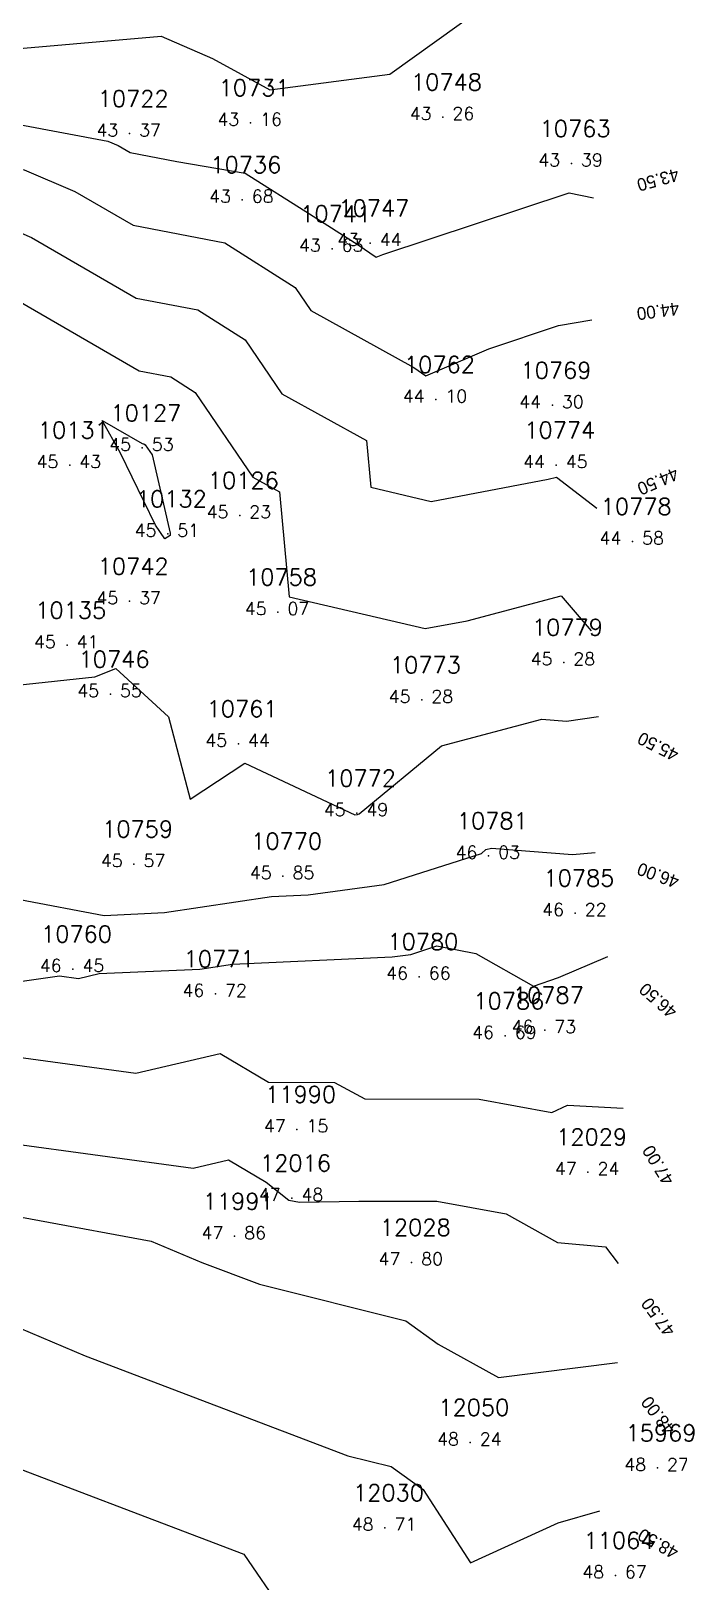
# Model space of a CAD drawing. Header units: millimetres. Extents: x 1412565 to 1412813, y 4931476 to 4931699.
# Drawn here: x 1412658.15 to 1412668.33, y 4931641.42 to 4931665.79 of the extents above; entities that cross this region are included whole.
import ezdxf
from ezdxf.enums import TextEntityAlignment as Align

# ---------------------------------------------------------------- set-up
doc = ezdxf.new("R2010")
doc.units = ezdxf.units.MM
for name, color, linetype in [('CIVIL', 50, 'Continuous'), ('CIVIL-DRAW', 80, 'Continuous'), ('CIVIL-NONAME', 130, 'Continuous'), ('CIVIL-TEXT', 240, 'Continuous'), ('CIVIL-Z', 50, 'Continuous'), ('Tcontours0', 7, 'Continuous'), ('Tcontours1', 7, 'Continuous'), ('Tcontours2', 7, 'Continuous')]:
    doc.layers.add(name, color=color, linetype=linetype)
doc.styles.add('CIVILCADMAIN', font='TXT.SHX')
doc.styles.add('MAVAT_HebTXT', font='hebtxt.shx')
doc.styles.get("Standard").update_dxf_attribs({"font": 'arial.ttf'})

# ---------------------------------------------------------------- blocks, each defined once
blk = doc.blocks.new('CIVIL-ZZ')
at = {"layer": 'CIVIL-DRAW'}
blk.add_point((0, 0), dxfattribs=at)
at = {"layer": 'CIVIL-NONAME'}
blk.add_attdef('NAME', text='', height=1.8, dxfattribs=at).set_placement((0, 2.1), align=Align.CENTER)
at = {"layer": 'CIVIL-TEXT', "flags": 8}
blk.add_attdef('TEXT', text='', height=2, dxfattribs=at).set_placement((0.2, -3.3), align=Align.CENTER)
at = {"layer": 'CIVIL-Z'}
blk.add_attdef('Z1', text='', height=1.6, dxfattribs=at).set_placement((-0.75, -0.225), align=Align.RIGHT)
blk.add_attdef('Z2', (0.75, -0.225), '', height=1.6, dxfattribs=at)

msp = doc.modelspace()

# ---------------------------------------------------------------- linework, layer by layer
at = {"layer": 'Tcontours0', "elevation": 45}
msp.add_lwpolyline([(1412640.968, 4931659.695), (1412643.797, 4931660.069), (1412645.088, 4931660.705), (1412646.611, 4931660.906), (1412647.96, 4931661.15), (1412650.195, 4931660.471), (1412651.088, 4931660.227), (1412652.96, 4931659.197), (1412654.285, 4931659.921), (1412655.948, 4931661.569), (1412656.365, 4931662.304), (1412657.481, 4931661.824), (1412659.851, 4931660.452), (1412660.35, 4931660.357), (1412660.731, 4931660.113), (1412661.638, 4931658.782), (1412662.057, 4931658.55), (1412662.209, 4931656.901), (1412664.342, 4931656.4), (1412665.002, 4931656.525), (1412666.48, 4931656.916), (1412666.95, 4931656.367)], dxfattribs=at)
at = {"layer": 'Tcontours1'}
for points, elevation in [([(1412637.64, 4931665.952), (1412642.434, 4931665.693), (1412643.704, 4931666.086), (1412645.231, 4931665.786), (1412649.925, 4931665.164), (1412650.048, 4931665.165), (1412650.151, 4931665.161), (1412652.323, 4931665.163), (1412653.697, 4931666.114), (1412655.177, 4931665.303), (1412655.699, 4931665.449), (1412656.167, 4931665.36), (1412660.196, 4931665.709), (1412661.005, 4931665.36), (1412661.902, 4931664.869), (1412663.786, 4931665.113), (1412665.229, 4931666.148)], 43), ([(1412638.521, 4931662.678), (1412643.543, 4931662.445), (1412644.545, 4931662.578), (1412645.355, 4931662.976), (1412647.911, 4931663.381), (1412649.887, 4931662.589), (1412651.35, 4931662.144), (1412652.001, 4931661.967), (1412652.515, 4931662.202), (1412654.293, 4931663.579), (1412655.88, 4931664.02), (1412658.044, 4931663.613), (1412658.842, 4931663.269), (1412659.758, 4931662.739), (1412661.198, 4931662.465), (1412662.3, 4931661.76), (1412662.545, 4931661.401), (1412664.163, 4931660.504), (1412664.354, 4931660.373), (1412665.342, 4931660.8), (1412666.439, 4931661.163), (1412666.959, 4931661.251)], 44), ([(1412657.977, 4931652.145), (1412659.301, 4931651.894), (1412660.249, 4931651.937), (1412661.927, 4931652.191), (1412662.506, 4931652.217), (1412663.697, 4931652.38), (1412665.225, 4931652.867), (1412665.298, 4931652.928), (1412665.387, 4931652.952), (1412666.658, 4931652.852), (1412667.014, 4931652.882)], 46), ([(1412641.295, 4931649.316), (1412642.459, 4931649.692), (1412643.162, 4931649.668), (1412644.837, 4931649.509), (1412646.357, 4931649.859), (1412647.376, 4931650.126), (1412648.467, 4931649.726), (1412648.609, 4931649.707), (1412650.349, 4931649.863), (1412651.092, 4931650.013), (1412653.566, 4931649.695), (1412655.084, 4931649.714), (1412655.655, 4931649.742), (1412656.495, 4931649.862), (1412659.801, 4931649.412), (1412661.124, 4931649.724), (1412661.883, 4931649.273), (1412662.918, 4931649.265), (1412663.396, 4931649.009), (1412665.189, 4931649.006), (1412666.333, 4931648.794), (1412666.58, 4931648.909), (1412667.453, 4931648.863)], 47), ([(1412640.559, 4931647.114), (1412642.38, 4931647.703), (1412643.69, 4931647.657), (1412644.38, 4931647.592), (1412647.308, 4931648.265), (1412647.448, 4931648.302), (1412647.599, 4931648.247), (1412649.269, 4931648.028), (1412650.301, 4931647.87), (1412650.468, 4931647.819), (1412650.775, 4931647.885), (1412650.9, 4931647.937), (1412651.871, 4931648.133), (1412652.333, 4931648.073), (1412652.844, 4931648.079), (1412653.412, 4931647.981), (1412654.774, 4931647.749), (1412660.042, 4931646.776), (1412660.837, 4931646.439), (1412661.739, 4931646.096), (1412664.038, 4931645.524), (1412664.548, 4931645.154), (1412665.494, 4931644.63), (1412667.363, 4931644.867)], 48), ([(1412641.23, 4931644.564), (1412643.959, 4931644.801), (1412644.202, 4931644.817), (1412644.846, 4931645.11), (1412646.078, 4931645.159), (1412646.33, 4931645.136), (1412648.768, 4931644.412), (1412649.193, 4931645.537), (1412649.743, 4931646.036), (1412651.145, 4931645.604), (1412651.391, 4931645.657), (1412651.9, 4931645.605), (1412652.744, 4931645.185), (1412653.973, 4931644.86), (1412657.173, 4931643.502), (1412661.497, 4931641.856), (1412662.701, 4931640.092)], 49)]:
    msp.add_lwpolyline(points, dxfattribs=dict(at, elevation=elevation))
at = {"layer": 'Tcontours2'}
for points, elevation in [([(1412637.684, 4931664.334), (1412642.437, 4931664.113), (1412643.992, 4931664.029), (1412644.404, 4931664.156), (1412644.899, 4931664.059), (1412646.55, 4931663.84), (1412649.009, 4931664.229), (1412651.242, 4931663.335), (1412652.093, 4931663.325), (1412652.578, 4931663.547), (1412653.171, 4931664.006), (1412655.79, 4931664.734), (1412659.358, 4931664.063), (1412659.523, 4931663.992), (1412659.712, 4931663.883), (1412660.442, 4931663.744), (1412661.515, 4931663.559), (1412662.526, 4931662.918), (1412663.291, 4931662.432), (1412663.574, 4931662.236), (1412663.68, 4931662.282), (1412666.604, 4931663.251), (1412666.988, 4931663.172)], 43.5), ([(1412641.241, 4931660.936), (1412644.171, 4931661.323), (1412646.538, 4931662.489), (1412646.812, 4931662.532), (1412647.024, 4931662.447), (1412650.773, 4931661.307), (1412652.441, 4931660.852), (1412652.451, 4931660.857), (1412655.414, 4931663.151), (1412655.971, 4931663.306), (1412656.73, 4931663.163), (1412658.162, 4931662.547), (1412659.805, 4931661.596), (1412660.774, 4931661.411), (1412661.515, 4931660.937), (1412662.092, 4931660.092), (1412663.42, 4931659.356), (1412663.487, 4931658.623), (1412664.435, 4931658.4), (1412666.273, 4931658.748), (1412666.407, 4931658.783), (1412667.039, 4931658.293)], 44.5), ([(1412659.268, 4931659.673), (1412659.897, 4931659.309), (1412659.925, 4931659.303), (1412659.947, 4931659.289), (1412660.053, 4931659.134), (1412660.34, 4931657.9), (1412660.339, 4931657.862), (1412660.257, 4931657.814), (1412660.108, 4931658.025), (1412659.558, 4931659.159), (1412659.268, 4931659.673)], 45.5), ([(1412657.936, 4931655.51), (1412659.157, 4931655.645), (1412659.483, 4931655.776), (1412660.314, 4931655.015), (1412660.653, 4931653.718), (1412661.512, 4931654.286), (1412663.238, 4931653.473), (1412663.278, 4931653.478), (1412663.308, 4931653.488), (1412664.598, 4931654.561), (1412666.174, 4931654.978), (1412666.562, 4931654.948), (1412667.063, 4931655.018)], 45.5), ([(1412656.146, 4931650.593), (1412658.6, 4931650.942), (1412658.9, 4931650.901), (1412659.225, 4931650.978), (1412660.805, 4931651.05), (1412661.318, 4931651.128), (1412663.827, 4931651.242), (1412664.116, 4931651.281), (1412664.527, 4931651.413), (1412665.141, 4931651.294), (1412666.045, 4931650.78), (1412666.436, 4931650.92), (1412667.21, 4931651.248)], 46.5), ([(1412657.78, 4931648.32), (1412660.701, 4931647.922), (1412661.255, 4931648.053), (1412661.847, 4931647.702), (1412662.203, 4931647.418), (1412662.368, 4931647.387), (1412663.299, 4931647.405), (1412664.527, 4931647.402), (1412665.614, 4931647.201), (1412666.419, 4931646.755), (1412667.175, 4931646.686), (1412667.373, 4931646.421)], 47.5), ([(1412640.433, 4931646.044), (1412641.943, 4931646.58), (1412642.341, 4931646.708), (1412643.954, 4931646.652), (1412644.151, 4931646.633), (1412645.319, 4931646.902), (1412646.072, 4931646.674), (1412647.163, 4931646.576), (1412647.666, 4931646.426), (1412647.805, 4931646.792), (1412648.249, 4931647.259), (1412649.806, 4931647.019), (1412650.807, 4931646.711), (1412652.17, 4931647.007), (1412653.141, 4931646.907), (1412654.351, 4931646.701), (1412655.371, 4931646.513), (1412659.005, 4931644.97), (1412663.127, 4931643.402), (1412663.807, 4931643.232), (1412664.309, 4931642.869), (1412665.055, 4931641.716), (1412666.429, 4931642.346), (1412667.086, 4931642.535)], 48.5)]:
    msp.add_lwpolyline(points, dxfattribs=dict(at, elevation=elevation))

# ---------------------------------------------------------------- block references
at = {"layer": 'CIVIL'}
ref = msp.add_blockref('CIVIL-ZZ', (1412664.62, 4931664.44, 43.26), dxfattribs=dict(at, xscale=0.2, yscale=0.2))
ref.add_attrib('Z2', '26', (1412664.77, 4931664.395), dxfattribs={"layer": 'CIVIL-Z', "height": 0.2, "style": 'CIVILCADMAIN'})
ref.add_attrib('Z1', '43', (1412664.1, 4931664.395), dxfattribs={"layer": 'CIVIL-Z', "height": 0.2, "style": 'CIVILCADMAIN'})
ref.add_attrib('NAME', '10748', (1412664.12, 4931664.86), dxfattribs={"layer": 'CIVIL-NONAME', "height": 0.26, "style": 'CIVILCADMAIN'})
ref = msp.add_blockref('CIVIL-ZZ', (1412659.7, 4931664.18, 43.37), dxfattribs=dict(at, xscale=0.2, yscale=0.2))
ref.add_attrib('Z2', '37', (1412659.85, 4931664.135), dxfattribs={"layer": 'CIVIL-Z', "height": 0.2, "style": 'CIVILCADMAIN'})
ref.add_attrib('Z1', '43', (1412659.18, 4931664.135), dxfattribs={"layer": 'CIVIL-Z', "height": 0.2, "style": 'CIVILCADMAIN'})
ref.add_attrib('NAME', '10722', (1412659.2, 4931664.6), dxfattribs={"layer": 'CIVIL-NONAME', "height": 0.26, "style": 'CIVILCADMAIN'})
ref = msp.add_blockref('CIVIL-ZZ', (1412661.6, 4931664.35, 43.16), dxfattribs=dict(at, xscale=0.2, yscale=0.2))
ref.add_attrib('Z2', '16', (1412661.75, 4931664.305), dxfattribs={"layer": 'CIVIL-Z', "height": 0.2, "style": 'CIVILCADMAIN'})
ref.add_attrib('Z1', '43', (1412661.08, 4931664.305), dxfattribs={"layer": 'CIVIL-Z', "height": 0.2, "style": 'CIVILCADMAIN'})
ref.add_attrib('NAME', '10731', (1412661.1, 4931664.77), dxfattribs={"layer": 'CIVIL-NONAME', "height": 0.26, "style": 'CIVILCADMAIN'})
ref = msp.add_blockref('CIVIL-ZZ', (1412666.64, 4931663.71, 43.39), dxfattribs=dict(at, xscale=0.2, yscale=0.2))
ref.add_attrib('Z2', '39', (1412666.79, 4931663.665), dxfattribs={"layer": 'CIVIL-Z', "height": 0.2, "style": 'CIVILCADMAIN'})
ref.add_attrib('Z1', '43', (1412666.12, 4931663.665), dxfattribs={"layer": 'CIVIL-Z', "height": 0.2, "style": 'CIVILCADMAIN'})
ref.add_attrib('NAME', '10763', (1412666.14, 4931664.13), dxfattribs={"layer": 'CIVIL-NONAME', "height": 0.26, "style": 'CIVILCADMAIN'})
ref = msp.add_blockref('CIVIL-ZZ', (1412661.47, 4931663.14, 43.68), dxfattribs=dict(at, xscale=0.2, yscale=0.2))
ref.add_attrib('Z2', '68', (1412661.62, 4931663.095), dxfattribs={"layer": 'CIVIL-Z', "height": 0.2, "style": 'CIVILCADMAIN'})
ref.add_attrib('Z1', '43', (1412660.95, 4931663.095), dxfattribs={"layer": 'CIVIL-Z', "height": 0.2, "style": 'CIVILCADMAIN'})
ref.add_attrib('NAME', '10736', (1412660.97, 4931663.56), dxfattribs={"layer": 'CIVIL-NONAME', "height": 0.26, "style": 'CIVILCADMAIN'})
ref = msp.add_blockref('CIVIL-ZZ', (1412663.48, 4931662.46, 43.44), dxfattribs=dict(at, xscale=0.2, yscale=0.2))
ref.add_attrib('Z2', '44', (1412663.63, 4931662.415), dxfattribs={"layer": 'CIVIL-Z', "height": 0.2, "style": 'CIVILCADMAIN'})
ref.add_attrib('Z1', '43', (1412662.96, 4931662.415), dxfattribs={"layer": 'CIVIL-Z', "height": 0.2, "style": 'CIVILCADMAIN'})
ref.add_attrib('NAME', '10747', (1412662.98, 4931662.88), dxfattribs={"layer": 'CIVIL-NONAME', "height": 0.26, "style": 'CIVILCADMAIN'})
ref = msp.add_blockref('CIVIL-ZZ', (1412662.88, 4931662.37, 43.63), dxfattribs=dict(at, xscale=0.2, yscale=0.2))
ref.add_attrib('Z2', '63', (1412663.03, 4931662.325), dxfattribs={"layer": 'CIVIL-Z', "height": 0.2, "style": 'CIVILCADMAIN'})
ref.add_attrib('Z1', '43', (1412662.36, 4931662.325), dxfattribs={"layer": 'CIVIL-Z', "height": 0.2, "style": 'CIVILCADMAIN'})
ref.add_attrib('NAME', '10741', (1412662.38, 4931662.79), dxfattribs={"layer": 'CIVIL-NONAME', "height": 0.26, "style": 'CIVILCADMAIN'})
ref = msp.add_blockref('CIVIL-ZZ', (1412664.51, 4931660, 44.1), dxfattribs=dict(at, xscale=0.2, yscale=0.2))
ref.add_attrib('Z2', '10', (1412664.66, 4931659.955), dxfattribs={"layer": 'CIVIL-Z', "height": 0.2, "style": 'CIVILCADMAIN'})
ref.add_attrib('Z1', '44', (1412663.99, 4931659.955), dxfattribs={"layer": 'CIVIL-Z', "height": 0.2, "style": 'CIVILCADMAIN'})
ref.add_attrib('NAME', '10762', (1412664.01, 4931660.42), dxfattribs={"layer": 'CIVIL-NONAME', "height": 0.26, "style": 'CIVILCADMAIN'})
ref = msp.add_blockref('CIVIL-ZZ', (1412666.34, 4931659.91, 44.3), dxfattribs=dict(at, xscale=0.2, yscale=0.2))
ref.add_attrib('Z2', '30', (1412666.49, 4931659.865), dxfattribs={"layer": 'CIVIL-Z', "height": 0.2, "style": 'CIVILCADMAIN'})
ref.add_attrib('Z1', '44', (1412665.82, 4931659.865), dxfattribs={"layer": 'CIVIL-Z', "height": 0.2, "style": 'CIVILCADMAIN'})
ref.add_attrib('NAME', '10769', (1412665.84, 4931660.33), dxfattribs={"layer": 'CIVIL-NONAME', "height": 0.26, "style": 'CIVILCADMAIN'})
ref = msp.add_blockref('CIVIL-ZZ', (1412659.9, 4931659.24, 45.53), dxfattribs=dict(at, xscale=0.2, yscale=0.2))
ref.add_attrib('Z2', '53', (1412660.05, 4931659.195), dxfattribs={"layer": 'CIVIL-Z', "height": 0.2, "style": 'CIVILCADMAIN'})
ref.add_attrib('Z1', '45', (1412659.38, 4931659.195), dxfattribs={"layer": 'CIVIL-Z', "height": 0.2, "style": 'CIVILCADMAIN'})
ref.add_attrib('NAME', '10127', (1412659.4, 4931659.66), dxfattribs={"layer": 'CIVIL-NONAME', "height": 0.26, "style": 'CIVILCADMAIN'})
ref = msp.add_blockref('CIVIL-ZZ', (1412658.76, 4931658.97, 45.43), dxfattribs=dict(at, xscale=0.2, yscale=0.2))
ref.add_attrib('Z2', '43', (1412658.91, 4931658.925), dxfattribs={"layer": 'CIVIL-Z', "height": 0.2, "style": 'CIVILCADMAIN'})
ref.add_attrib('Z1', '45', (1412658.24, 4931658.925), dxfattribs={"layer": 'CIVIL-Z', "height": 0.2, "style": 'CIVILCADMAIN'})
ref.add_attrib('NAME', '10131', (1412658.26, 4931659.39), dxfattribs={"layer": 'CIVIL-NONAME', "height": 0.26, "style": 'CIVILCADMAIN'})
ref = msp.add_blockref('CIVIL-ZZ', (1412666.4, 4931658.97, 44.45), dxfattribs=dict(at, xscale=0.2, yscale=0.2))
ref.add_attrib('Z2', '45', (1412666.55, 4931658.925), dxfattribs={"layer": 'CIVIL-Z', "height": 0.2, "style": 'CIVILCADMAIN'})
ref.add_attrib('Z1', '44', (1412665.88, 4931658.925), dxfattribs={"layer": 'CIVIL-Z', "height": 0.2, "style": 'CIVILCADMAIN'})
ref.add_attrib('NAME', '10774', (1412665.9, 4931659.39), dxfattribs={"layer": 'CIVIL-NONAME', "height": 0.26, "style": 'CIVILCADMAIN'})
ref = msp.add_blockref('CIVIL-ZZ', (1412661.43, 4931658.18, 45.23), dxfattribs=dict(at, xscale=0.2, yscale=0.2))
ref.add_attrib('Z2', '23', (1412661.58, 4931658.135), dxfattribs={"layer": 'CIVIL-Z', "height": 0.2, "style": 'CIVILCADMAIN'})
ref.add_attrib('Z1', '45', (1412660.91, 4931658.135), dxfattribs={"layer": 'CIVIL-Z', "height": 0.2, "style": 'CIVILCADMAIN'})
ref.add_attrib('NAME', '10126', (1412660.93, 4931658.6), dxfattribs={"layer": 'CIVIL-NONAME', "height": 0.26, "style": 'CIVILCADMAIN'})
ref = msp.add_blockref('CIVIL-ZZ', (1412660.3, 4931657.89, 45.51), dxfattribs=dict(at, xscale=0.2, yscale=0.2))
ref.add_attrib('Z2', '51', (1412660.45, 4931657.845), dxfattribs={"layer": 'CIVIL-Z', "height": 0.2, "style": 'CIVILCADMAIN'})
ref.add_attrib('Z1', '45', (1412659.78, 4931657.845), dxfattribs={"layer": 'CIVIL-Z', "height": 0.2, "style": 'CIVILCADMAIN'})
ref.add_attrib('NAME', '10132', (1412659.8, 4931658.31), dxfattribs={"layer": 'CIVIL-NONAME', "height": 0.26, "style": 'CIVILCADMAIN'})
ref = msp.add_blockref('CIVIL-ZZ', (1412667.6, 4931657.77, 44.58), dxfattribs=dict(at, xscale=0.2, yscale=0.2))
ref.add_attrib('Z2', '58', (1412667.75, 4931657.725), dxfattribs={"layer": 'CIVIL-Z', "height": 0.2, "style": 'CIVILCADMAIN'})
ref.add_attrib('Z1', '44', (1412667.08, 4931657.725), dxfattribs={"layer": 'CIVIL-Z', "height": 0.2, "style": 'CIVILCADMAIN'})
ref.add_attrib('NAME', '10778', (1412667.1, 4931658.19), dxfattribs={"layer": 'CIVIL-NONAME', "height": 0.26, "style": 'CIVILCADMAIN'})
ref = msp.add_blockref('CIVIL-ZZ', (1412659.7, 4931656.83, 45.37), dxfattribs=dict(at, xscale=0.2, yscale=0.2))
ref.add_attrib('Z2', '37', (1412659.85, 4931656.785), dxfattribs={"layer": 'CIVIL-Z', "height": 0.2, "style": 'CIVILCADMAIN'})
ref.add_attrib('Z1', '45', (1412659.18, 4931656.785), dxfattribs={"layer": 'CIVIL-Z', "height": 0.2, "style": 'CIVILCADMAIN'})
ref.add_attrib('NAME', '10742', (1412659.2, 4931657.25), dxfattribs={"layer": 'CIVIL-NONAME', "height": 0.26, "style": 'CIVILCADMAIN'})
ref = msp.add_blockref('CIVIL-ZZ', (1412662.03, 4931656.66, 45.07), dxfattribs=dict(at, xscale=0.2, yscale=0.2))
ref.add_attrib('Z2', '07', (1412662.18, 4931656.615), dxfattribs={"layer": 'CIVIL-Z', "height": 0.2, "style": 'CIVILCADMAIN'})
ref.add_attrib('Z1', '45', (1412661.51, 4931656.615), dxfattribs={"layer": 'CIVIL-Z', "height": 0.2, "style": 'CIVILCADMAIN'})
ref.add_attrib('NAME', '10758', (1412661.53, 4931657.08), dxfattribs={"layer": 'CIVIL-NONAME', "height": 0.26, "style": 'CIVILCADMAIN'})
ref = msp.add_blockref('CIVIL-ZZ', (1412658.72, 4931656.14, 45.41), dxfattribs=dict(at, xscale=0.2, yscale=0.2))
ref.add_attrib('Z2', '41', (1412658.87, 4931656.095), dxfattribs={"layer": 'CIVIL-Z', "height": 0.2, "style": 'CIVILCADMAIN'})
ref.add_attrib('Z1', '45', (1412658.2, 4931656.095), dxfattribs={"layer": 'CIVIL-Z', "height": 0.2, "style": 'CIVILCADMAIN'})
ref.add_attrib('NAME', '10135', (1412658.22, 4931656.56), dxfattribs={"layer": 'CIVIL-NONAME', "height": 0.26, "style": 'CIVILCADMAIN'})
ref = msp.add_blockref('CIVIL-ZZ', (1412666.52, 4931655.87, 45.28), dxfattribs=dict(at, xscale=0.2, yscale=0.2))
ref.add_attrib('Z2', '28', (1412666.67, 4931655.825), dxfattribs={"layer": 'CIVIL-Z', "height": 0.2, "style": 'CIVILCADMAIN'})
ref.add_attrib('Z1', '45', (1412666, 4931655.825), dxfattribs={"layer": 'CIVIL-Z', "height": 0.2, "style": 'CIVILCADMAIN'})
ref.add_attrib('NAME', '10779', (1412666.02, 4931656.29), dxfattribs={"layer": 'CIVIL-NONAME', "height": 0.26, "style": 'CIVILCADMAIN'})
ref = msp.add_blockref('CIVIL-ZZ', (1412659.4, 4931655.37, 45.55), dxfattribs=dict(at, xscale=0.2, yscale=0.2))
ref.add_attrib('Z2', '55', (1412659.55, 4931655.325), dxfattribs={"layer": 'CIVIL-Z', "height": 0.2, "style": 'CIVILCADMAIN'})
ref.add_attrib('Z1', '45', (1412658.88, 4931655.325), dxfattribs={"layer": 'CIVIL-Z', "height": 0.2, "style": 'CIVILCADMAIN'})
ref.add_attrib('NAME', '10746', (1412658.9, 4931655.79), dxfattribs={"layer": 'CIVIL-NONAME', "height": 0.26, "style": 'CIVILCADMAIN'})
ref = msp.add_blockref('CIVIL-ZZ', (1412664.29, 4931655.28, 45.28), dxfattribs=dict(at, xscale=0.2, yscale=0.2))
ref.add_attrib('Z2', '28', (1412664.44, 4931655.235), dxfattribs={"layer": 'CIVIL-Z', "height": 0.2, "style": 'CIVILCADMAIN'})
ref.add_attrib('Z1', '45', (1412663.77, 4931655.235), dxfattribs={"layer": 'CIVIL-Z', "height": 0.2, "style": 'CIVILCADMAIN'})
ref.add_attrib('NAME', '10773', (1412663.79, 4931655.7), dxfattribs={"layer": 'CIVIL-NONAME', "height": 0.26, "style": 'CIVILCADMAIN'})
ref = msp.add_blockref('CIVIL-ZZ', (1412661.41, 4931654.59, 45.44), dxfattribs=dict(at, xscale=0.2, yscale=0.2))
ref.add_attrib('Z2', '44', (1412661.56, 4931654.545), dxfattribs={"layer": 'CIVIL-Z', "height": 0.2, "style": 'CIVILCADMAIN'})
ref.add_attrib('Z1', '45', (1412660.89, 4931654.545), dxfattribs={"layer": 'CIVIL-Z', "height": 0.2, "style": 'CIVILCADMAIN'})
ref.add_attrib('NAME', '10761', (1412660.91, 4931655.01), dxfattribs={"layer": 'CIVIL-NONAME', "height": 0.26, "style": 'CIVILCADMAIN'})
ref = msp.add_blockref('CIVIL-ZZ', (1412663.27, 4931653.5, 45.49), dxfattribs=dict(at, xscale=0.2, yscale=0.2))
ref.add_attrib('Z2', '49', (1412663.42, 4931653.455), dxfattribs={"layer": 'CIVIL-Z', "height": 0.2, "style": 'CIVILCADMAIN'})
ref.add_attrib('Z1', '45', (1412662.75, 4931653.455), dxfattribs={"layer": 'CIVIL-Z', "height": 0.2, "style": 'CIVILCADMAIN'})
ref.add_attrib('NAME', '10772', (1412662.77, 4931653.92), dxfattribs={"layer": 'CIVIL-NONAME', "height": 0.26, "style": 'CIVILCADMAIN'})
ref = msp.add_blockref('CIVIL-ZZ', (1412659.77, 4931652.7, 45.57), dxfattribs=dict(at, xscale=0.2, yscale=0.2))
ref.add_attrib('Z2', '57', (1412659.92, 4931652.655), dxfattribs={"layer": 'CIVIL-Z', "height": 0.2, "style": 'CIVILCADMAIN'})
ref.add_attrib('Z1', '45', (1412659.25, 4931652.655), dxfattribs={"layer": 'CIVIL-Z', "height": 0.2, "style": 'CIVILCADMAIN'})
ref.add_attrib('NAME', '10759', (1412659.27, 4931653.12), dxfattribs={"layer": 'CIVIL-NONAME', "height": 0.26, "style": 'CIVILCADMAIN'})
ref = msp.add_blockref('CIVIL-ZZ', (1412665.34, 4931652.83, 46.03), dxfattribs=dict(at, xscale=0.2, yscale=0.2))
ref.add_attrib('Z2', '03', (1412665.49, 4931652.785), dxfattribs={"layer": 'CIVIL-Z', "height": 0.2, "style": 'CIVILCADMAIN'})
ref.add_attrib('Z1', '46', (1412664.82, 4931652.785), dxfattribs={"layer": 'CIVIL-Z', "height": 0.2, "style": 'CIVILCADMAIN'})
ref.add_attrib('NAME', '10781', (1412664.84, 4931653.25), dxfattribs={"layer": 'CIVIL-NONAME', "height": 0.26, "style": 'CIVILCADMAIN'})
ref = msp.add_blockref('CIVIL-ZZ', (1412662.11, 4931652.51, 45.85), dxfattribs=dict(at, xscale=0.2, yscale=0.2))
ref.add_attrib('Z2', '85', (1412662.26, 4931652.465), dxfattribs={"layer": 'CIVIL-Z', "height": 0.2, "style": 'CIVILCADMAIN'})
ref.add_attrib('Z1', '45', (1412661.59, 4931652.465), dxfattribs={"layer": 'CIVIL-Z', "height": 0.2, "style": 'CIVILCADMAIN'})
ref.add_attrib('NAME', '10770', (1412661.61, 4931652.93), dxfattribs={"layer": 'CIVIL-NONAME', "height": 0.26, "style": 'CIVILCADMAIN'})
ref = msp.add_blockref('CIVIL-ZZ', (1412666.7, 4931651.93, 46.22), dxfattribs=dict(at, xscale=0.2, yscale=0.2))
ref.add_attrib('Z2', '22', (1412666.85, 4931651.885), dxfattribs={"layer": 'CIVIL-Z', "height": 0.2, "style": 'CIVILCADMAIN'})
ref.add_attrib('Z1', '46', (1412666.18, 4931651.885), dxfattribs={"layer": 'CIVIL-Z', "height": 0.2, "style": 'CIVILCADMAIN'})
ref.add_attrib('NAME', '10785', (1412666.2, 4931652.35), dxfattribs={"layer": 'CIVIL-NONAME', "height": 0.26, "style": 'CIVILCADMAIN'})
ref = msp.add_blockref('CIVIL-ZZ', (1412658.81, 4931651.05, 46.45), dxfattribs=dict(at, xscale=0.2, yscale=0.2))
ref.add_attrib('Z2', '45', (1412658.96, 4931651.005), dxfattribs={"layer": 'CIVIL-Z', "height": 0.2, "style": 'CIVILCADMAIN'})
ref.add_attrib('Z1', '46', (1412658.29, 4931651.005), dxfattribs={"layer": 'CIVIL-Z', "height": 0.2, "style": 'CIVILCADMAIN'})
ref.add_attrib('NAME', '10760', (1412658.31, 4931651.47), dxfattribs={"layer": 'CIVIL-NONAME', "height": 0.26, "style": 'CIVILCADMAIN'})
ref = msp.add_blockref('CIVIL-ZZ', (1412664.25, 4931650.93, 46.66), dxfattribs=dict(at, xscale=0.2, yscale=0.2))
ref.add_attrib('Z2', '66', (1412664.4, 4931650.885), dxfattribs={"layer": 'CIVIL-Z', "height": 0.2, "style": 'CIVILCADMAIN'})
ref.add_attrib('Z1', '46', (1412663.73, 4931650.885), dxfattribs={"layer": 'CIVIL-Z', "height": 0.2, "style": 'CIVILCADMAIN'})
ref.add_attrib('NAME', '10780', (1412663.75, 4931651.35), dxfattribs={"layer": 'CIVIL-NONAME', "height": 0.26, "style": 'CIVILCADMAIN'})
ref = msp.add_blockref('CIVIL-ZZ', (1412661.05, 4931650.66, 46.72), dxfattribs=dict(at, xscale=0.2, yscale=0.2))
ref.add_attrib('Z2', '72', (1412661.2, 4931650.615), dxfattribs={"layer": 'CIVIL-Z', "height": 0.2, "style": 'CIVILCADMAIN'})
ref.add_attrib('Z1', '46', (1412660.53, 4931650.615), dxfattribs={"layer": 'CIVIL-Z', "height": 0.2, "style": 'CIVILCADMAIN'})
ref.add_attrib('NAME', '10771', (1412660.55, 4931651.08), dxfattribs={"layer": 'CIVIL-NONAME', "height": 0.26, "style": 'CIVILCADMAIN'})
ref = msp.add_blockref('CIVIL-ZZ', (1412665.6, 4931650, 46.69), dxfattribs=dict(at, xscale=0.2, yscale=0.2))
ref.add_attrib('Z2', '69', (1412665.75, 4931649.955), dxfattribs={"layer": 'CIVIL-Z', "height": 0.2, "style": 'CIVILCADMAIN'})
ref.add_attrib('Z1', '46', (1412665.08, 4931649.955), dxfattribs={"layer": 'CIVIL-Z', "height": 0.2, "style": 'CIVILCADMAIN'})
ref.add_attrib('NAME', '10786', (1412665.1, 4931650.42), dxfattribs={"layer": 'CIVIL-NONAME', "height": 0.26, "style": 'CIVILCADMAIN'})
ref = msp.add_blockref('CIVIL-ZZ', (1412666.22, 4931650.09, 46.73), dxfattribs=dict(at, xscale=0.2, yscale=0.2))
ref.add_attrib('Z2', '73', (1412666.37, 4931650.045), dxfattribs={"layer": 'CIVIL-Z', "height": 0.2, "style": 'CIVILCADMAIN'})
ref.add_attrib('Z1', '46', (1412665.7, 4931650.045), dxfattribs={"layer": 'CIVIL-Z', "height": 0.2, "style": 'CIVILCADMAIN'})
ref.add_attrib('NAME', '10787', (1412665.72, 4931650.51), dxfattribs={"layer": 'CIVIL-NONAME', "height": 0.26, "style": 'CIVILCADMAIN'})
ref = msp.add_blockref('CIVIL-ZZ', (1412662.33, 4931648.53, 47.15), dxfattribs=dict(at, xscale=0.2, yscale=0.2))
ref.add_attrib('Z2', '15', (1412662.48, 4931648.485), dxfattribs={"layer": 'CIVIL-Z', "height": 0.2, "style": 'CIVILCADMAIN'})
ref.add_attrib('Z1', '47', (1412661.81, 4931648.485), dxfattribs={"layer": 'CIVIL-Z', "height": 0.2, "style": 'CIVILCADMAIN'})
ref.add_attrib('NAME', '11990', (1412661.83, 4931648.95), dxfattribs={"layer": 'CIVIL-NONAME', "height": 0.26, "style": 'CIVILCADMAIN'})
ref = msp.add_blockref('CIVIL-ZZ', (1412666.9, 4931647.86, 47.24), dxfattribs=dict(at, xscale=0.2, yscale=0.2))
ref.add_attrib('Z2', '24', (1412667.05, 4931647.815), dxfattribs={"layer": 'CIVIL-Z', "height": 0.2, "style": 'CIVILCADMAIN'})
ref.add_attrib('Z1', '47', (1412666.38, 4931647.815), dxfattribs={"layer": 'CIVIL-Z', "height": 0.2, "style": 'CIVILCADMAIN'})
ref.add_attrib('NAME', '12029', (1412666.4, 4931648.28), dxfattribs={"layer": 'CIVIL-NONAME', "height": 0.26, "style": 'CIVILCADMAIN'})
ref = msp.add_blockref('CIVIL-ZZ', (1412662.25, 4931647.45, 47.48), dxfattribs=dict(at, xscale=0.2, yscale=0.2))
ref.add_attrib('Z2', '48', (1412662.4, 4931647.405), dxfattribs={"layer": 'CIVIL-Z', "height": 0.2, "style": 'CIVILCADMAIN'})
ref.add_attrib('Z1', '47', (1412661.73, 4931647.405), dxfattribs={"layer": 'CIVIL-Z', "height": 0.2, "style": 'CIVILCADMAIN'})
ref.add_attrib('NAME', '12016', (1412661.75, 4931647.87), dxfattribs={"layer": 'CIVIL-NONAME', "height": 0.26, "style": 'CIVILCADMAIN'})
ref = msp.add_blockref('CIVIL-ZZ', (1412661.35, 4931646.85, 47.86), dxfattribs=dict(at, xscale=0.2, yscale=0.2))
ref.add_attrib('Z2', '86', (1412661.5, 4931646.805), dxfattribs={"layer": 'CIVIL-Z', "height": 0.2, "style": 'CIVILCADMAIN'})
ref.add_attrib('Z1', '47', (1412660.83, 4931646.805), dxfattribs={"layer": 'CIVIL-Z', "height": 0.2, "style": 'CIVILCADMAIN'})
ref.add_attrib('NAME', '11991', (1412660.85, 4931647.27), dxfattribs={"layer": 'CIVIL-NONAME', "height": 0.26, "style": 'CIVILCADMAIN'})
ref = msp.add_blockref('CIVIL-ZZ', (1412664.13, 4931646.44, 47.8), dxfattribs=dict(at, xscale=0.2, yscale=0.2))
ref.add_attrib('Z2', '80', (1412664.28, 4931646.395), dxfattribs={"layer": 'CIVIL-Z', "height": 0.2, "style": 'CIVILCADMAIN'})
ref.add_attrib('Z1', '47', (1412663.61, 4931646.395), dxfattribs={"layer": 'CIVIL-Z', "height": 0.2, "style": 'CIVILCADMAIN'})
ref.add_attrib('NAME', '12028', (1412663.63, 4931646.86), dxfattribs={"layer": 'CIVIL-NONAME', "height": 0.26, "style": 'CIVILCADMAIN'})
ref = msp.add_blockref('CIVIL-ZZ', (1412665.05, 4931643.61, 48.24), dxfattribs=dict(at, xscale=0.2, yscale=0.2))
ref.add_attrib('Z2', '24', (1412665.2, 4931643.565), dxfattribs={"layer": 'CIVIL-Z', "height": 0.2, "style": 'CIVILCADMAIN'})
ref.add_attrib('Z1', '48', (1412664.53, 4931643.565), dxfattribs={"layer": 'CIVIL-Z', "height": 0.2, "style": 'CIVILCADMAIN'})
ref.add_attrib('NAME', '12050', (1412664.55, 4931644.03), dxfattribs={"layer": 'CIVIL-NONAME', "height": 0.26, "style": 'CIVILCADMAIN'})
ref = msp.add_blockref('CIVIL-ZZ', (1412667.99, 4931643.21, 48.27), dxfattribs=dict(at, xscale=0.2, yscale=0.2))
ref.add_attrib('Z2', '27', (1412668.14, 4931643.165), dxfattribs={"layer": 'CIVIL-Z', "height": 0.2, "style": 'CIVILCADMAIN'})
ref.add_attrib('Z1', '48', (1412667.47, 4931643.165), dxfattribs={"layer": 'CIVIL-Z', "height": 0.2, "style": 'CIVILCADMAIN'})
ref.add_attrib('NAME', '15969', (1412667.49, 4931643.63), dxfattribs={"layer": 'CIVIL-NONAME', "height": 0.26, "style": 'CIVILCADMAIN'})
ref = msp.add_blockref('CIVIL-ZZ', (1412663.71, 4931642.27, 48.71), dxfattribs=dict(at, xscale=0.2, yscale=0.2))
ref.add_attrib('Z2', '71', (1412663.86, 4931642.225), dxfattribs={"layer": 'CIVIL-Z', "height": 0.2, "style": 'CIVILCADMAIN'})
ref.add_attrib('Z1', '48', (1412663.19, 4931642.225), dxfattribs={"layer": 'CIVIL-Z', "height": 0.2, "style": 'CIVILCADMAIN'})
ref.add_attrib('NAME', '12030', (1412663.21, 4931642.69), dxfattribs={"layer": 'CIVIL-NONAME', "height": 0.26, "style": 'CIVILCADMAIN'})
ref = msp.add_blockref('CIVIL-ZZ', (1412667.33, 4931641.52, 48.67), dxfattribs=dict(at, xscale=0.2, yscale=0.2))
ref.add_attrib('Z2', '67', (1412667.48, 4931641.475), dxfattribs={"layer": 'CIVIL-Z', "height": 0.2, "style": 'CIVILCADMAIN'})
ref.add_attrib('Z1', '48', (1412666.81, 4931641.475), dxfattribs={"layer": 'CIVIL-Z', "height": 0.2, "style": 'CIVILCADMAIN'})
ref.add_attrib('NAME', '11064', (1412666.83, 4931641.94), dxfattribs={"layer": 'CIVIL-NONAME', "height": 0.26, "style": 'CIVILCADMAIN'})

# ---------------------------------------------------------------- texts
at = {"layer": 'Tcontours1', "style": 'MAVAT_HebTXT'}
for s, rotation, p in [('44.00', 187.5219, (1412668, 4931661.389, 44)), ('46.00', 159.8816, (1412668, 4931652.521, 46)), ('47.00', 121.3859, (1412668, 4931647.967, 47)), ('48.00', 127.3309, (1412668, 4931644.032, 48))]:
    msp.add_text(s, height=0.2, rotation=rotation, dxfattribs=at).set_placement(p, align=Align.MIDDLE_CENTER)
at = {"layer": 'Tcontours2', "style": 'MAVAT_HebTXT'}
for s, rotation, p in [('43.50', 195.535, (1412668, 4931663.453, 43.5)), ('44.50', 203.7116, (1412668, 4931658.715, 44.5)), ('45.50', 153.2228, (1412668, 4931654.545, 45.5)), ('46.50', 138.7663, (1412668, 4931650.555, 46.5)), ('47.50', 126.6834, (1412668, 4931645.579, 47.5)), ('48.50', 150.5454, (1412668, 4931642.018, 48.5))]:
    msp.add_text(s, height=0.2, rotation=rotation, dxfattribs=at).set_placement(p, align=Align.MIDDLE_CENTER)

doc.saveas('drawing.dxf')
